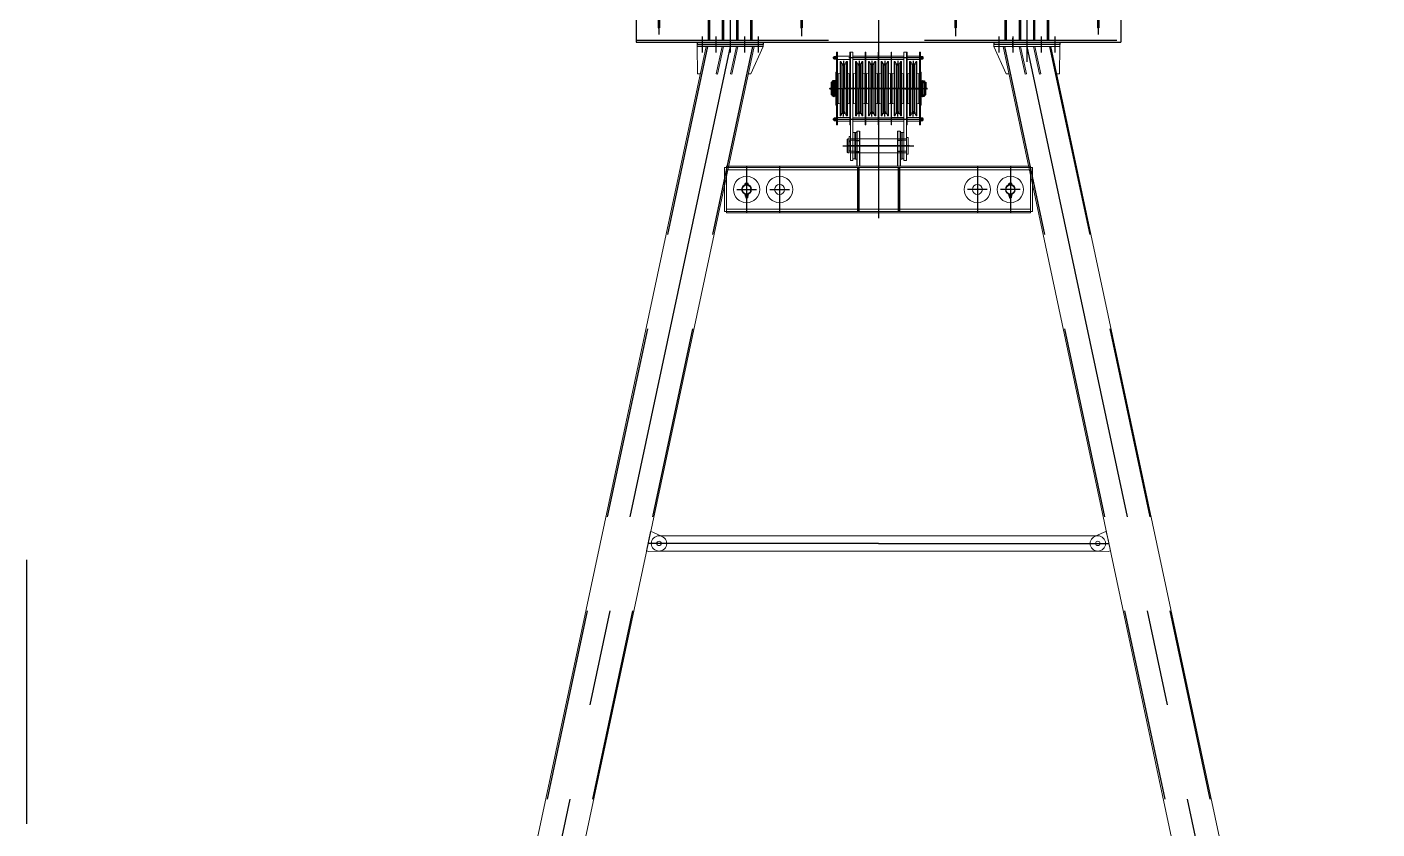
# Model space of a CAD drawing. Extents: x 1767995 to 4174245, y 542814 to 862564.
# Drawn here: x 2111958 to 2124241, y 748988 to 756284 of the extents above; entities that cross this region are included whole.
import ezdxf

# ---------------------------------------------------------------- set-up
doc = ezdxf.new("R2010")
doc.units = 0
doc.header["$LTSCALE"] = 3500
for name, pattern in [('CENTER', [2, 1.25, -0.25, 0.25, -0.25]), ('DASHED', [0.75, 0.5, -0.25]), ('DIVIDE', [1.25, 0.5, -0.25, 0, -0.25, 0, -0.25])]:
    doc.linetypes.add(name, pattern=pattern)
for name, color, linetype, lineweight in [('1轮廓实线层', 7, 'Continuous', 30), ('6标注线', 7, 'Continuous', 13), ('桥 构造粗实', 1, 'Continuous', 30)]:
    doc.layers.add(name, color=color, linetype=linetype, lineweight=lineweight)
for name, color, linetype in [('2细线层', 4, 'Continuous'), ('3中心线层', 1, 'CENTER'), ('4虚线层', 6, 'DASHED'), ('5剖面线层', 2, 'Continuous'), ('7标注层', 4, 'Continuous')]:
    doc.layers.add(name, color=color, linetype=linetype)

# ---------------------------------------------------------------- blocks, each defined once
blk = doc.blocks.new('AA')
for p, q in [((9834, -6571), (6867, -20499)), ((10270, -6571), (7283, -20587)), ((10352, -6551), (9752, -6551)), ((9752, -6551), (9752, -6571)), ((9752, -6571), (10352, -6571)), ((9756, -6821), (9752, -6571)), ((9752, -6571), (9834, -6571)), ((9981, -6571), (9926, -6820)), ((9993, -6571), (9937, -6823)), ((10052, -6571), (10352, -6571)), ((10111, -6571), (10056, -6820)), ((10123, -6571), (10067, -6823)), ((10241, -6821), (10352, -6571)), ((10352, -6571), (10270, -6571)), ((10352, -6571), (10352, -6551)), ((9781, -6821), (9756, -6821)), ((9937, -6823), (9926, -6820)), ((10067, -6823), (10056, -6820)), ((10216, -6821), (10241, -6821))]:
    blk.add_line(p, q)
at = {"layer": '3中心线层'}
for p, q in [((9797, -6480), (9797, -6627)), ((9922, -6480), (9922, -6627)), ((10052, -6480), (10052, -6627)), ((10182, -6480), (10182, -6627)), ((10307, -6480), (10307, -6627)), ((10052, -6571), (7002, -20885))]:
    blk.add_line(p, q, dxfattribs=at)
at = {"layer": '4虚线层'}
for p, q in [((9846, -6571), (6879, -20501)), ((10257, -6571), (7272, -20585))]:
    blk.add_line(p, q, dxfattribs=at)
blk = doc.blocks.new('SX')
at = {"color": 6, "linetype": 'DIVIDE'}
for p, q in [((332668, 3315), (332668, 3455)), ((332750, 3455), (332750, 3176)), ((332760, 3455), (332760, 3176)), ((332842, 3315), (332842, 3455)), ((333968, 3315), (333968, 3455)), ((334050, 3455), (334050, 3176)), ((334060, 3455), (334060, 3176)), ((334142, 3315), (334142, 3455)), ((335368, 3315), (335368, 3455)), ((335450, 3455), (335450, 3176)), ((335460, 3455), (335460, 3176)), ((335542, 3315), (335542, 3455)), ((336668, 3315), (336668, 3455)), ((336750, 3455), (336750, 3176)), ((336760, 3455), (336760, 3176)), ((336842, 3315), (336842, 3455)), ((332675, 3315), (332675, 3431)), ((332834, 3315), (332834, 3431)), ((333975, 3315), (333975, 3431)), ((334134, 3315), (334134, 3431)), ((335375, 3315), (335375, 3431)), ((335534, 3315), (335534, 3431)), ((336675, 3315), (336675, 3431)), ((336834, 3315), (336834, 3431)), ((332668, 3315), (332668, 3175)), ((332675, 3315), (332675, 3200)), ((332834, 3315), (332834, 3200)), ((332842, 3315), (332842, 3175)), ((333968, 3315), (333968, 3175)), ((333975, 3315), (333975, 3200)), ((334134, 3315), (334134, 3200)), ((334142, 3315), (334142, 3175)), ((335368, 3315), (335368, 3175)), ((335375, 3315), (335375, 3200)), ((335534, 3315), (335534, 3200)), ((335542, 3315), (335542, 3175)), ((336668, 3315), (336668, 3175)), ((336675, 3315), (336675, 3200)), ((336834, 3315), (336834, 3200)), ((336842, 3315), (336842, 3175))]:
    blk.add_line(p, q, dxfattribs=at)
for p, q in [((332648, 3425), (332578, 3175)), ((332648, 3425), (332668, 3425)), ((332862, 3425), (332842, 3425)), ((332862, 3425), (332932, 3175)), ((333948, 3425), (333878, 3175)), ((333948, 3425), (333968, 3425)), ((334162, 3425), (334142, 3425)), ((334162, 3425), (334232, 3175)), ((335348, 3425), (335278, 3175)), ((335348, 3425), (335368, 3425)), ((335562, 3425), (335542, 3425)), ((335562, 3425), (335632, 3175)), ((336648, 3425), (336578, 3175)), ((336648, 3425), (336668, 3425)), ((336862, 3425), (336842, 3425)), ((336862, 3425), (336932, 3175)), ((332550, 3135), (336960, 3135)), ((332550, 3135), (332550, 2735)), ((332578, 3175), (332578, 3135)), ((332578, 3175), (332932, 3175)), ((332578, 3155), (332932, 3155)), ((332749, 3117), (332749, 2867)), ((332761, 3117), (332761, 2867)), ((332932, 3175), (332932, 3135)), ((333878, 3175), (333878, 3135)), ((334232, 3175), (333878, 3175)), ((334232, 3155), (333878, 3155)), ((334049, 3117), (334049, 2867)), ((334061, 3117), (334061, 2867)), ((334232, 3175), (334232, 3135)), ((335278, 3175), (335278, 3135)), ((335278, 3175), (335632, 3175)), ((335278, 3155), (335632, 3155)), ((335449, 3117), (335449, 2867)), ((335461, 3117), (335461, 2867)), ((335632, 3175), (335632, 3135)), ((336578, 3175), (336578, 3135)), ((336932, 3175), (336578, 3175)), ((336932, 3155), (336578, 3155)), ((336749, 3117), (336749, 2867)), ((336761, 3117), (336761, 2867)), ((336932, 3175), (336932, 3135)), ((336960, 3135), (336960, 2735)), ((333206, 3003), (333206, 2753)), ((333218, 3003), (333206, 3003)), ((333218, 3003), (333218, 2753)), ((333334, 3003), (333334, 2753)), ((333346, 3003), (333334, 3003)), ((333346, 3003), (333346, 2753)), ((333464, 3003), (333464, 2753)), ((333464, 3003), (333476, 3003)), ((333476, 3003), (333476, 2753)), ((333591, 3003), (333591, 2753)), ((333591, 3003), (333603, 3003)), ((333603, 3003), (333603, 2753)), ((335906, 3003), (335906, 2753)), ((335918, 3003), (335906, 3003)), ((335918, 3003), (335918, 2753)), ((336034, 3003), (336034, 2753)), ((336046, 3003), (336034, 3003)), ((336046, 3003), (336046, 2753)), ((336164, 3003), (336164, 2753)), ((336164, 3003), (336176, 3003)), ((336176, 3003), (336176, 2753)), ((336291, 3003), (336291, 2753)), ((336291, 3003), (336303, 3003)), ((336303, 3003), (336303, 2753)), ((332749, 2867), (332761, 2867)), ((334049, 2867), (334061, 2867)), ((335461, 2867), (335449, 2867)), ((336761, 2867), (336749, 2867)), ((332550, 2735), (336960, 2735)), ((333105, 2735), (333105, 2715)), ((333105, 2715), (333705, 2715)), ((333705, 2735), (333705, 2715)), ((335805, 2735), (335805, 2715)), ((336405, 2715), (335805, 2715)), ((336405, 2735), (336405, 2715))]:
    blk.add_line(p, q)
at = {"layer": '3中心线层'}
for p, q in [((332755, 3501), (332755, 2805)), ((334055, 3501), (334055, 2814)), ((334055, 3501), (334055, 2789)), ((334755, 3542), (334755, 2594)), ((335455, 3501), (335455, 2814)), ((335455, 3501), (335455, 2789)), ((336755, 3501), (336755, 2805)), ((333405, 3427), (333405, 2645)), ((336105, 3427), (336105, 2555)), ((333150, 2775), (333150, 2680)), ((333275, 2775), (333275, 2682)), ((333535, 2773), (333535, 2687)), ((333660, 2780), (333660, 2677)), ((335850, 2780), (335850, 2677)), ((335975, 2773), (335975, 2687)), ((336235, 2775), (336235, 2682)), ((336360, 2775), (336360, 2680))]:
    blk.add_line(p, q, dxfattribs=at)
at = {"layer": '4虚线层'}
for p, q in [((332668, 3455), (332750, 3455)), ((332686, 3443), (332744, 3449)), ((332750, 3455), (332760, 3455)), ((332842, 3455), (332760, 3455)), ((332823, 3443), (332765, 3449)), ((333968, 3455), (334050, 3455)), ((333986, 3443), (334044, 3449)), ((334060, 3455), (334050, 3455)), ((334142, 3455), (334060, 3455)), ((334123, 3443), (334065, 3449)), ((335368, 3455), (335450, 3455)), ((335386, 3443), (335444, 3449)), ((335450, 3455), (335460, 3455)), ((335542, 3455), (335460, 3455)), ((335523, 3443), (335465, 3449)), ((336668, 3455), (336750, 3455)), ((336686, 3443), (336744, 3449)), ((336760, 3455), (336750, 3455)), ((336842, 3455), (336760, 3455)), ((336823, 3443), (336765, 3449)), ((332550, 3117), (336960, 3117)), ((332668, 3175), (332750, 3175)), ((332686, 3187), (332744, 3182)), ((332751, 3175), (332759, 3175)), ((332842, 3175), (332760, 3175)), ((332823, 3187), (332765, 3182)), ((333968, 3175), (334050, 3175)), ((333986, 3187), (334044, 3182)), ((334059, 3175), (334051, 3175)), ((334142, 3175), (334060, 3175)), ((334123, 3187), (334065, 3182)), ((335368, 3175), (335450, 3175)), ((335386, 3187), (335444, 3182)), ((335451, 3175), (335459, 3175)), ((335542, 3175), (335460, 3175)), ((335523, 3187), (335465, 3182)), ((336668, 3175), (336750, 3175)), ((336686, 3187), (336744, 3182)), ((336759, 3175), (336751, 3175)), ((336842, 3175), (336760, 3175)), ((336823, 3187), (336765, 3182)), ((332550, 2753), (336960, 2753))]:
    blk.add_line(p, q, dxfattribs=at)
for centre, radius, start, end in [((332688, 3431), 12.5, 95.71, 180), ((332743, 3455), 6.25, 275.71, 355.4031), ((332766, 3455), 6.29, 184.5108, 264.1579), ((332822, 3431), 12.5, 0, 84.29), ((333988, 3431), 12.5, 95.71, 180), ((334043, 3455), 6.29, 275.8421, 355.4892), ((334066, 3455), 6.25, 184.5969, 264.29), ((334122, 3431), 12.5, 0, 84.29), ((335388, 3431), 12.5, 95.71, 180), ((335443, 3455), 6.25, 275.71, 355.4031), ((335466, 3455), 6.29, 184.5108, 264.1579), ((335522, 3431), 12.5, 0, 84.29), ((336688, 3431), 12.5, 95.71, 180), ((336743, 3455), 6.29, 275.8421, 355.4892), ((336766, 3455), 6.25, 184.5969, 264.29), ((336822, 3431), 12.5, 0, 84.29), ((332688, 3200), 12.5, 180, 264.29), ((332822, 3200), 12.5, 275.71, 0), ((333988, 3200), 12.5, 180, 264.29), ((334122, 3200), 12.5, 275.71, 0), ((335388, 3200), 12.5, 180, 264.29), ((335522, 3200), 12.5, 275.71, 0), ((336688, 3200), 12.5, 180, 264.29), ((336822, 3200), 12.5, 275.71, 0), ((332743, 3175), 6.25, 2.0873, 84.29), ((332766, 3175), 6.29, 95.8528, 175.3101), ((334043, 3175), 6.29, 4.6899, 84.1472), ((334066, 3175), 6.25, 95.71, 177.9127), ((335443, 3175), 6.25, 2.0873, 84.29), ((335466, 3175), 6.29, 95.8528, 175.3101), ((336743, 3175), 6.29, 4.6899, 84.1472), ((336766, 3175), 6.25, 95.71, 177.9127)]:
    blk.add_arc(centre, radius, start, end, dxfattribs=at)
blk = doc.blocks.new('*U189')
for p, q in [((-10, 0), (10, 0)), ((-13, -15), (-13, -1)), ((10, -16), (-10, -16)), ((-7, -15), (-7, -1)), ((7, -15), (7, -1)), ((13, -1), (13, -15))]:
    blk.add_line(p, q)
for centre, radius, start, end in [((-10, -5), 5.08, 49.9424, 130.0576), ((0, -19), 18.5, 69.3402, 110.6598), ((-10, -11), 5.08, 229.9424, 310.0576), ((0, 3), 18.5, 249.3402, 290.6598), ((10, -5), 5.08, 49.9424, 130.0576), ((10, -11), 5.08, 229.9424, 310.0576)]:
    blk.add_arc(centre, radius, start, end)
at = {"layer": '3中心线层'}
blk.add_line((0, -16), (0, 0), dxfattribs=at)
blk = doc.blocks.new('qweaas')
for p, q in [((6263, -2145), (6279, -2145)), ((6279, -2130), (6303, -2130)), ((6672, -2130), (6648, -2130)), ((6688, -2145), (6672, -2145)), ((5091, -2450), (6475, -2450)), ((5091, -2450), (5091, -2874)), ((6263, -2385), (6279, -2385)), ((7859, -2450), (6475, -2450)), ((6688, -2385), (6672, -2385)), ((7859, -2450), (7859, -2874)), ((5075, -2462), (5091, -2462)), ((5075, -2462), (5075, -2862)), ((5091, -2462), (6475, -2462)), ((5091, -2483), (6285, -2483)), ((6297, -2483), (6475, -2483)), ((7859, -2462), (6475, -2462)), ((6654, -2483), (6475, -2483)), ((7859, -2483), (6666, -2483)), ((7875, -2462), (7859, -2462)), ((7875, -2462), (7875, -2862)), ((5075, -2862), (6475, -2862)), ((5091, -2841), (6285, -2841)), ((5091, -2874), (6475, -2874)), ((6297, -2841), (6475, -2841)), ((6654, -2841), (6475, -2841)), ((7875, -2862), (6475, -2862)), ((7859, -2874), (6475, -2874)), ((7859, -2841), (6666, -2841))]:
    blk.add_line(p, q)
for centre, radius in [((5275, -2662), 120), ((5575, -2662), 120), ((7375, -2662), 120), ((7675, -2662), 120), ((5275, -2662), 45), ((5275, -2662), 40), ((5575, -2662), 45), ((7375, -2662), 45), ((7675, -2662), 45), ((7675, -2662), 40)]:
    blk.add_circle(centre, radius)
at = {"layer": '1轮廓实线层'}
for p, q in [((6263, -2145), (6263, -2385)), ((6279, -2130), (6279, -2450)), ((6303, -2130), (6303, -2450)), ((6648, -2130), (6648, -2450)), ((6672, -2130), (6672, -2450)), ((6688, -2145), (6688, -2385)), ((6285, -2462), (6285, -2862)), ((6297, -2462), (6297, -2862)), ((6654, -2462), (6654, -2862)), ((6666, -2462), (6666, -2862)), ((5262, -2617), (5262, -2608)), ((5262, -2617), (5288, -2617)), ((5275, -2607), (5266, -2607)), ((5267, -2617), (5267, -2618)), ((5269, -2617), (5269, -2608)), ((5285, -2607), (5275, -2607)), ((5282, -2617), (5282, -2608)), ((5283, -2617), (5283, -2618)), ((5288, -2617), (5288, -2608)), ((7662, -2617), (7662, -2608)), ((7662, -2617), (7688, -2617)), ((7675, -2607), (7666, -2607)), ((7667, -2617), (7667, -2618)), ((7669, -2617), (7669, -2608)), ((7685, -2607), (7675, -2607)), ((7682, -2617), (7682, -2608)), ((7683, -2617), (7683, -2618)), ((7688, -2617), (7688, -2608)), ((5267, -2706), (5267, -2737)), ((5267, -2737), (5283, -2737)), ((5283, -2706), (5283, -2737)), ((7667, -2706), (7667, -2737)), ((7667, -2737), (7683, -2737)), ((7683, -2706), (7683, -2737))]:
    blk.add_line(p, q, dxfattribs=at)
for centre, radius, start, end in [((5266, -2611), 4.32, 40.7333, 139.2667), ((5275, -2622), 15, 64.1739, 115.8261), ((5285, -2611), 4.32, 40.7333, 139.2667), ((7666, -2611), 4.32, 40.7333, 139.2667), ((7675, -2622), 15, 64.1739, 115.8261), ((7685, -2611), 4.32, 40.7333, 139.2667)]:
    blk.add_arc(centre, radius, start, end, dxfattribs=at)
at = {"layer": '2细线层'}
for p, q in [((5269, -2706), (5269, -2737)), ((5282, -2706), (5282, -2737)), ((7669, -2706), (7669, -2737)), ((7682, -2706), (7682, -2737))]:
    blk.add_line(p, q, dxfattribs=at)
at = {"layer": '3中心线层'}
for p, q in [((6475, -2110), (6475, -2923)), ((6197, -2265), (6753, -2265)), ((5275, -2450), (5275, -2874)), ((5575, -2450), (5575, -2874)), ((7375, -2450), (7375, -2874)), ((7675, -2450), (7675, -2874)), ((5186, -2662), (5365, -2662)), ((5486, -2662), (5665, -2662)), ((7465, -2662), (7286, -2662)), ((7765, -2662), (7586, -2662))]:
    blk.add_line(p, q, dxfattribs=at)
at = {"layer": '4虚线层'}
for p, q in [((6263, -2215), (6303, -2215)), ((6263, -2315), (6303, -2315)), ((6688, -2215), (6648, -2215)), ((6688, -2315), (6648, -2315))]:
    blk.add_line(p, q, dxfattribs=at)
for p in [(5275, -2707), (7675, -2707)]:
    blk.add_blockref('*U189', p)
blk = doc.blocks.new('00')
at = {"layer": '1轮廓实线层'}
h = blk.add_hatch(dxfattribs=at)
h.set_pattern_fill('JIS_LC_20', color=6, scale=0.1, style=0)
h.paths.add_polyline_path([(34019, -29282), (34004, -29282), (34004, -29293), (34019, -29293)])
h.paths.add_polyline_path([(34019, -29293), (34004, -29293), (34005, -29294), (34018, -29294)])
h.paths.add_polyline_path([(34019, -29408), (34004, -29408), (34004, -29419), (34019, -29419)])
h.paths.add_polyline_path([(34018, -29407), (34005, -29407), (34004, -29408), (34019, -29408)])
for p, q in [((34006, -29281), (34004, -29282)), ((34004, -29282), (34019, -29282)), ((34004, -29282), (34004, -29419)), ((34004, -29293), (34019, -29293)), ((34004, -29293), (34005, -29294)), ((34005, -29294), (34018, -29294)), ((34005, -29294), (34005, -29407)), ((34006, -29281), (34018, -29281)), ((34018, -29281), (34019, -29282)), ((34018, -29294), (34019, -29293)), ((34018, -29294), (34018, -29407)), ((34019, -29282), (34019, -29419)), ((34004, -29408), (34005, -29407)), ((34004, -29408), (34019, -29408)), ((34004, -29419), (34019, -29419)), ((34006, -29421), (34004, -29419)), ((34005, -29407), (34018, -29407)), ((34006, -29421), (34018, -29421)), ((34018, -29407), (34019, -29408)), ((34018, -29421), (34019, -29419))]:
    blk.add_line(p, q)
at = {"layer": '3中心线层', "ltscale": 50}
blk.add_line((33998, -29351), (34031, -29351), dxfattribs=at)
blk = doc.blocks.new('*U184')
blk.add_line((13, 4), (13, 2))
at = {"layer": '1轮廓实线层'}
for p, q in [((-11, 4), (-11, 0)), ((1, 4), (-11, 4)), ((-11, 0), (0, 0)), ((0, 0), (-1, 4)), ((13, 0), (0, 0)), ((1, 4), (2, 0)), ((1, 4), (13, 4)), ((13, 4), (13, 0))]:
    blk.add_line(p, q, dxfattribs=at)
at = {"layer": '3中心线层'}
blk.add_line((1, 6), (1, -2), dxfattribs=at)
at = {"layer": '4虚线层'}
for p, q in [((-7, 4), (-7, 0)), ((9, 4), (9, 0))]:
    blk.add_line(p, q, dxfattribs=at)
blk = doc.blocks.new('*U185')
for p, q in [((-16, -10), (-16, 10)), ((-15, 13), (-1, 13)), ((-15, 7), (-1, 7)), ((0, 10), (0, -10)), ((-15, -7), (-1, -7)), ((-1, -13), (-15, -13))]:
    blk.add_line(p, q)
for centre, radius, start, end in [((-11, 10), 5.08, 139.9424, 220.0576), ((3, 0), 18.5, 159.3402, 200.6598), ((-5, 10), 5.08, 319.9424, 40.0576), ((-19, 0), 18.5, 339.3402, 20.6598), ((-11, -10), 5.08, 139.9424, 220.0576), ((-5, -10), 5.08, 319.9424, 40.0576)]:
    blk.add_arc(centre, radius, start, end)
at = {"layer": '3中心线层'}
blk.add_line((-16, 0), (0, 0), dxfattribs=at)
blk = doc.blocks.new('awefasdfasf')
for p, q in [((-792, 1390), (-791, 1391)), ((-792, 1390), (-792, 1144)), ((-787, 1391), (-791, 1391)), ((-784, 1390), (-784, 1144)), ((-783, 1389), (-771, 1362)), ((-771, 1362), (-771, 1144)), ((-735, 1389), (-747, 1362)), ((-747, 1362), (-747, 1144)), ((-733, 1390), (-733, 1144)), ((-731, 1391), (-727, 1391)), ((-725, 1390), (-727, 1391)), ((-725, 1390), (-725, 1144)), ((-807, 1280), (-810, 1276)), ((-810, 1276), (-810, 1144)), ((-807, 1280), (-792, 1283)), ((-711, 1280), (-725, 1283)), ((-711, 1280), (-708, 1276)), ((-708, 1276), (-708, 1144)), ((-810, 1011), (-810, 1144)), ((-792, 898), (-792, 1144)), ((-784, 897), (-784, 1144)), ((-771, 925), (-771, 1144)), ((-747, 925), (-747, 1144)), ((-733, 897), (-733, 1144)), ((-725, 898), (-725, 1144)), ((-708, 1011), (-708, 1144)), ((-807, 1007), (-810, 1011)), ((-807, 1007), (-792, 1004)), ((-711, 1007), (-725, 1004)), ((-711, 1007), (-708, 1011)), ((-792, 898), (-791, 896)), ((-787, 896), (-791, 896)), ((-783, 898), (-771, 925)), ((-735, 898), (-747, 925)), ((-731, 896), (-727, 896)), ((-725, 898), (-727, 896))]:
    blk.add_line(p, q)
for centre, start, end in [((-787, 1387), 25.025, 90), ((-731, 1387), 90, 154.975), ((-787, 900), 270, 334.975), ((-731, 900), 205.025, 270)]:
    blk.add_arc(centre, 4, start, end)
at = {"layer": '1轮廓实线层'}
for centre, start, end in [((-759, 1367), 203.3519, 270), ((-759, 1367), 270, 336.6481), ((-759, 920), 90, 156.6481), ((-759, 920), 23.3519, 90)]:
    blk.add_arc(centre, 13.5, start, end, dxfattribs=at)
at = {"layer": '3中心线层'}
for p, q in [((-775, 1366), (-743, 1366)), ((-743, 1366), (-775, 1366)), ((-775, 922), (-743, 922)), ((-743, 922), (-775, 922))]:
    blk.add_line(p, q, dxfattribs=at)
at = {"layer": '3中心线层', "ltscale": 50}
for p, q in [((-759, 1397), (-759, 1144)), ((-681, 1144), (-836, 1144)), ((-759, 892), (-759, 1144))]:
    blk.add_line(p, q, dxfattribs=at)
blk = doc.blocks.new('waersdff')
at = {"layer": '5剖面线层'}
h = blk.add_hatch(dxfattribs=at)
h.set_pattern_fill('ANSI31', color=256, style=0)
h.set_pattern_definition([(315, (197.253, 76.1963), (-2.245064, -2.245064), [])])
h.paths.add_polyline_path([(996, -1132), (996, -1127), (991, -1127), (991, -1132)])
for p, q in [((840, -779), (815, -779)), ((815, -795), (815, -779)), ((840, -795), (815, -795)), ((840, -1067), (840, -737)), ((840, -737), (850, -737)), ((850, -1067), (850, -737)), ((850, -771), (962, -771)), ((850, -803), (962, -803)), ((962, -1067), (962, -737)), ((962, -737), (967, -737)), ((967, -1067), (967, -737)), ((967, -737), (991, -737)), ((991, -1067), (991, -737)), ((991, -771), (1103, -771)), ((991, -803), (1103, -803)), ((1103, -1067), (1103, -737)), ((1103, -737), (1108, -737)), ((1108, -1067), (1108, -737)), ((1108, -771), (1220, -771)), ((1108, -803), (1220, -803)), ((1220, -1067), (1220, -737)), ((1220, -737), (1225, -737)), ((1225, -1067), (1225, -737)), ((1225, -771), (1337, -771)), ((1225, -803), (1337, -803)), ((1337, -1067), (1337, -737)), ((1337, -737), (1342, -737)), ((1342, -1067), (1342, -737)), ((1342, -771), (1454, -771)), ((1342, -803), (1454, -803)), ((1454, -1067), (1454, -737)), ((1478, -737), (1454, -737)), ((1483, -737), (1478, -737)), ((1478, -1067), (1478, -737)), ((1483, -1067), (1483, -737)), ((1595, -771), (1483, -771)), ((1595, -803), (1483, -803)), ((1605, -737), (1595, -737)), ((1595, -1067), (1595, -737)), ((1605, -1067), (1605, -737)), ((1605, -779), (1630, -779)), ((1605, -795), (1630, -795)), ((1630, -795), (1630, -779)), ((835, -917), (840, -917)), ((835, -1007), (835, -917)), ((1610, -917), (1605, -917)), ((1610, -1007), (1610, -917)), ((793, -1010), (791, -1012)), ((791, -1012), (791, -1067)), ((791, -1067), (791, -1062)), ((791, -1123), (791, -1067)), ((791, -1067), (791, -1073)), ((793, -1125), (793, -1010)), ((838, -1010), (793, -1010)), ((798, -1062), (798, -1067)), ((798, -1072), (798, -1067)), ((820, -993), (818, -993)), ((818, -993), (818, -1010)), ((820, -1010), (820, -993)), ((840, -1067), (840, -1397)), ((850, -1002), (855, -1002)), ((850, -1067), (850, -1397)), ((962, -1002), (957, -1002)), ((962, -1067), (962, -1397)), ((967, -1067), (967, -1722)), ((996, -1002), (991, -1002)), ((991, -1067), (991, -1722)), ((1098, -1002), (1103, -1002)), ((1103, -1067), (1103, -1398)), ((1108, -1002), (1113, -1002)), ((1108, -1067), (1108, -1398)), ((1215, -1002), (1220, -1002)), ((1220, -1067), (1220, -1398)), ((1225, -1002), (1230, -1002)), ((1225, -1067), (1225, -1398)), ((1332, -1002), (1337, -1002)), ((1337, -1067), (1337, -1398)), ((1342, -1002), (1347, -1002)), ((1342, -1067), (1342, -1398)), ((1454, -1002), (1449, -1002)), ((1454, -1067), (1454, -1398)), ((1478, -1067), (1478, -1722)), ((1483, -1002), (1488, -1002)), ((1483, -1067), (1483, -1397)), ((1595, -1002), (1590, -1002)), ((1595, -1007), (1610, -1007)), ((1595, -1067), (1595, -1397)), ((1605, -1007), (1610, -1007)), ((1605, -1067), (1605, -1397)), ((1607, -1010), (1653, -1010)), ((1625, -1010), (1625, -993)), ((1625, -993), (1627, -993)), ((1627, -993), (1627, -1010)), ((1648, -1062), (1648, -1067)), ((1648, -1072), (1648, -1067)), ((1653, -1010), (1655, -1012)), ((1655, -1012), (1655, -1067)), ((1655, -1067), (1655, -1062)), ((1655, -1067), (1655, -1073)), ((793, -1125), (791, -1123)), ((838, -1125), (793, -1125)), ((818, -1142), (818, -1125)), ((820, -1142), (818, -1142)), ((820, -1125), (820, -1142)), ((835, -1127), (835, -1217)), ((835, -1217), (840, -1217)), ((850, -1132), (855, -1132)), ((962, -1132), (957, -1132)), ((996, -1132), (991, -1132)), ((1098, -1133), (1103, -1133)), ((1108, -1133), (1113, -1133)), ((1215, -1133), (1220, -1133)), ((1225, -1133), (1230, -1133)), ((1332, -1133), (1337, -1133)), ((1342, -1133), (1347, -1133)), ((1454, -1132), (1449, -1132)), ((1454, -1127), (1454, -1722)), ((1483, -1132), (1488, -1132)), ((1595, -1132), (1590, -1132)), ((1595, -1127), (1610, -1127)), ((1610, -1217), (1605, -1217)), ((1607, -1125), (1653, -1125)), ((1610, -1127), (1610, -1217)), ((1625, -1125), (1625, -1142)), ((1625, -1142), (1627, -1142)), ((1627, -1142), (1627, -1125)), ((1653, -1125), (1655, -1123)), ((840, -1339), (815, -1339)), ((815, -1355), (815, -1339)), ((850, -1331), (962, -1331)), ((991, -1332), (1103, -1332)), ((1108, -1332), (1220, -1332)), ((1225, -1332), (1337, -1332)), ((1342, -1331), (1454, -1331)), ((1342, -1332), (1454, -1332)), ((1595, -1331), (1483, -1331)), ((1605, -1339), (1630, -1339)), ((1630, -1355), (1630, -1339)), ((840, -1355), (815, -1355)), ((840, -1397), (850, -1397)), ((850, -1363), (962, -1363)), ((962, -1397), (967, -1397)), ((991, -1364), (1103, -1364)), ((1007, -1467), (991, -1467)), ((1007, -1467), (1007, -1707)), ((1103, -1398), (1108, -1398)), ((1108, -1364), (1220, -1364)), ((1220, -1398), (1225, -1398)), ((1225, -1364), (1337, -1364)), ((1337, -1398), (1342, -1398)), ((1342, -1363), (1454, -1363)), ((1342, -1364), (1454, -1364)), ((1438, -1467), (1438, -1707)), ((1438, -1467), (1454, -1467)), ((1483, -1397), (1478, -1397)), ((1595, -1363), (1483, -1363)), ((1605, -1397), (1595, -1397)), ((1605, -1355), (1630, -1355)), ((967, -1537), (1007, -1537)), ((1478, -1537), (1438, -1537)), ((967, -1637), (1007, -1637)), ((1007, -1707), (991, -1707)), ((1478, -1637), (1438, -1637)), ((1438, -1707), (1454, -1707)), ((967, -1722), (991, -1722)), ((1478, -1722), (1454, -1722))]:
    blk.add_line(p, q)
at = {"layer": '1轮廓实线层'}
for p, q in [((781, -1065), (783, -1064)), ((781, -1065), (781, -1067)), ((781, -1065), (781, -1067)), ((781, -1070), (781, -1067)), ((781, -1070), (781, -1067)), ((781, -1070), (783, -1071)), ((783, -1064), (783, -1067)), ((783, -1071), (783, -1067)), ((788, -1061), (788, -1067)), ((788, -1061), (791, -1061)), ((788, -1064), (791, -1064)), ((788, -1074), (788, -1067)), ((788, -1071), (791, -1071)), ((788, -1074), (791, -1074)), ((791, -1061), (791, -1067)), ((791, -1062), (798, -1062)), ((791, -1074), (791, -1067)), ((791, -1072), (798, -1072)), ((798, -1062), (799, -1063)), ((799, -1072), (798, -1072)), ((799, -1063), (799, -1067)), ((799, -1072), (799, -1067)), ((1648, -1062), (1647, -1063)), ((1647, -1063), (1647, -1067)), ((1647, -1072), (1647, -1067)), ((1647, -1072), (1648, -1072)), ((1655, -1062), (1648, -1062)), ((1655, -1072), (1648, -1072)), ((1655, -1061), (1655, -1067)), ((1658, -1061), (1655, -1061)), ((1658, -1064), (1655, -1064)), ((1655, -1074), (1655, -1067)), ((1658, -1071), (1655, -1071)), ((1658, -1074), (1655, -1074)), ((1658, -1061), (1658, -1067)), ((1658, -1074), (1658, -1067)), ((1663, -1064), (1663, -1067)), ((1665, -1065), (1663, -1064)), ((1663, -1071), (1663, -1067)), ((1665, -1070), (1663, -1071)), ((1665, -1065), (1665, -1067)), ((1665, -1065), (1665, -1067)), ((1665, -1070), (1665, -1067)), ((1665, -1070), (1665, -1067))]:
    blk.add_line(p, q, dxfattribs=at)
at = {"layer": '1轮廓实线层', "color": 6}
for p, q in [((838, -1011), (793, -1011)), ((838, -1007), (838, -1010)), ((838, -1125), (838, -1010)), ((838, -1125), (838, -1010)), ((1607, -1007), (1607, -1010)), ((1607, -1125), (1607, -1010)), ((1607, -1011), (1653, -1011)), ((838, -1124), (793, -1124)), ((838, -1127), (838, -1125)), ((1607, -1124), (1653, -1124)), ((1607, -1127), (1607, -1125))]:
    blk.add_line(p, q, dxfattribs=at)
at = {"layer": '1轮廓实线层', "color": 0}
for p, q in [((835, -1013), (835, -1010)), ((838, -1013), (835, -1013)), ((838, -1013), (838, -1007)), ((838, -1007), (838, -1010)), ((1605, -1007), (1607, -1007)), ((1607, -1007), (1607, -1010)), ((1607, -1125), (1607, -1010)), ((1607, -1013), (1610, -1013)), ((1610, -1010), (1654, -1010)), ((1610, -1125), (1610, -1010)), ((1653, -1060), (1653, -1010)), ((1653, -1125), (1653, -1072)), ((1655, -1012), (1655, -1067)), ((1655, -1123), (1655, -1067)), ((838, -1122), (835, -1122)), ((835, -1125), (835, -1122)), ((838, -1125), (838, -1122)), ((838, -1127), (838, -1125)), ((838, -1127), (838, -1125)), ((1607, -1122), (1610, -1122)), ((1607, -1127), (1607, -1125)), ((1610, -1125), (1654, -1125))]:
    blk.add_line(p, q, dxfattribs=at)
at = {"layer": '1轮廓实线层'}
for centre, start, end in [((783, -1067), 67.5544, 101.6584), ((783, -1067), 258.3416, 292.4456), ((786, -1061), 247.5544, 312.1637), ((786, -1073), 47.8363, 112.4456), ((1660, -1061), 227.8363, 292.4456), ((1660, -1073), 67.5544, 132.1637), ((1663, -1067), 78.3416, 112.4456), ((1663, -1067), 247.5544, 281.6584)]:
    blk.add_arc(centre, 3.3, start, end, dxfattribs=at)
at = {"layer": '2细线层'}
for p, q in [((791, -1063), (799, -1063)), ((791, -1072), (799, -1072)), ((1655, -1063), (1647, -1063)), ((1655, -1072), (1647, -1072))]:
    blk.add_line(p, q, dxfattribs=at)
at = {"layer": '3中心线层'}
for p, q in [((1223, -720), (1223, -1704)), ((1603, -787), (953, -787)), ((781, -1067), (799, -1067)), ((781, -1067), (799, -1067)), ((781, -1067), (799, -1067)), ((1604, -1067), (901, -1067)), ((1665, -1067), (1647, -1067)), ((1665, -1067), (1647, -1067)), ((1665, -1067), (1647, -1067)), ((1603, -1347), (843, -1347)), ((900, -1587), (1546, -1587))]:
    blk.add_line(p, q, dxfattribs=at)
at = {"layer": '3中心线层', "ltscale": 50}
for p, q in [((840, -787), (807, -787)), ((840, -1347), (807, -1347))]:
    blk.add_line(p, q, dxfattribs=at)
at = {"layer": '3中心线层', "color": 1}
blk.add_line((899, -1067), (1666, -1067), dxfattribs=at)
at = {"layer": '4虚线层', "color": 6}
for p, q in [((791, -1062), (806, -1062)), ((791, -1073), (806, -1073)), ((806, -1073), (806, -1062)), ((1655, -1062), (1640, -1062)), ((1640, -1073), (1640, -1062)), ((1655, -1073), (1640, -1073))]:
    blk.add_line(p, q, dxfattribs=at)
at = {"layer": '7标注层'}
for p, q in [((1610, -1011), (1654, -1011)), ((1610, -1123), (1654, -1123))]:
    blk.add_line(p, q, dxfattribs=at)
at = {"layer": '7标注层', "color": 0}
for p, q in [((1653, -1010), (1655, -1012)), ((1653, -1125), (1655, -1123))]:
    blk.add_line(p, q, dxfattribs=at)
at = {"xscale": -1}
for name, p, rotation in [('*U185', (836, -787), 180), ('awefasdfasf', (1665, 76), 180), ('*U184', (836, -788), 270), ('awefasdfasf', (1806, 76), 180), ('awefasdfasf', (1923, 76), 180), ('awefasdfasf', (2040, 76), 180), ('awefasdfasf', (2157, 76), 180), ('*U185', (836, -1347), 180), ('*U184', (836, -1348), 270)]:
    blk.add_blockref(name, p, dxfattribs=dict(at, rotation=rotation))
for name, p, rotation in [('awefasdfasf', (781, 76), 180), ('*U184', (1610, -788), 90), ('*U185', (1610, -787), 180), ('*U184', (1610, -1348), 90), ('*U185', (1610, -1347), 180)]:
    blk.add_blockref(name, p, dxfattribs=dict(rotation=rotation))
at = {"layer": '1轮廓实线层', "color": 6, "rotation": 180}
for p in [(34823, -30418), (34840, -30418)]:
    blk.add_blockref('00', p, dxfattribs=at)
at = {"layer": '1轮廓实线层', "color": 6, "xscale": -1, "rotation": 180}
for p in [(-32394, -30418), (-32377, -30418)]:
    blk.add_blockref('00', p, dxfattribs=at)
blk = doc.blocks.new('asdqf2f')
for p, q in [((868, 2886), (853, 2886)), ((853, 2886), (853, 2736)), ((868, 2886), (868, 2736)), ((868, 2876), (1379, 2876)), ((1379, 2876), (1379, 2746)), ((1379, 2857), (1390, 2857)), ((1390, 2876), (1403, 2876)), ((1390, 2857), (1390, 2876)), ((1390, 2746), (1390, 2876)), ((1403, 2746), (1403, 2876)), ((1403, 2876), (1408, 2873)), ((1408, 2873), (1408, 2749)), ((868, 2736), (853, 2736)), ((868, 2746), (1379, 2746)), ((1379, 2765), (1390, 2765)), ((1390, 2765), (1390, 2746)), ((1390, 2746), (1403, 2746)), ((1403, 2746), (1408, 2749))]:
    blk.add_line(p, q)
at = {"layer": '3中心线层'}
blk.add_line((843, 2811), (1411, 2811), dxfattribs=at)
blk = doc.blocks.new('A$C8d28a030')
for p, q in [((2678, 10482), (2696, 10570)), ((2716, 10566), (2696, 10570)), ((2716, 10566), (2803, 10525)), ((6823, 10566), (6736, 10525)), ((6823, 10566), (6843, 10570)), ((6862, 10482), (6843, 10570)), ((2678, 10482), (2659, 10394)), ((4770, 10532), (2773, 10532)), ((4770, 10532), (6766, 10532)), ((6862, 10482), (6881, 10394)), ((2678, 10390), (2659, 10394)), ((2678, 10390), (2775, 10392)), ((4770, 10392), (2773, 10392)), ((4770, 10392), (6766, 10392)), ((6861, 10390), (6765, 10392)), ((6861, 10390), (6881, 10394))]:
    blk.add_line(p, q)
blk.add_lwpolyline([(4503, 14115), (4514, 14115), (4514, 14165), (4503, 14165)], close=True)
for centre, radius in [((2773, 10462), 70), ((2773, 10462), 20), ((6766, 10462), 70), ((6766, 10462), 20)]:
    blk.add_circle(centre, radius)
at = {"layer": '3中心线层'}
for q in [(2673, 10462), (6866, 10462)]:
    blk.add_line((4770, 10462), q, dxfattribs=at)
for name, p in [('AA', (-6632, 21554)), ('waersdff', (3547, 15667)), ('qweaas', (-1705, 16344))]:
    blk.add_blockref(name, p)
at = {"xscale": -1}
for name, p in [('AA', (16173, 21554)), ('asdqf2f', (5894, 11268))]:
    blk.add_blockref(name, p, dxfattribs=at)
at = {"layer": '1轮廓实线层'}
blk.add_blockref('SX', (-329985, 12287), dxfattribs=at)

msp = doc.modelspace()

# ---------------------------------------------------------------- linework, layer by layer
at = {"layer": '桥 构造粗实'}
msp.add_line((2111957.6, 749036.5), (2111957.6, 751436.5), dxfattribs=at)

# ---------------------------------------------------------------- block references
at = {"layer": '6标注线'}
msp.add_blockref('A$C8d28a030', (2114935.1, 741124), dxfattribs=at)

doc.saveas('drawing.dxf')
